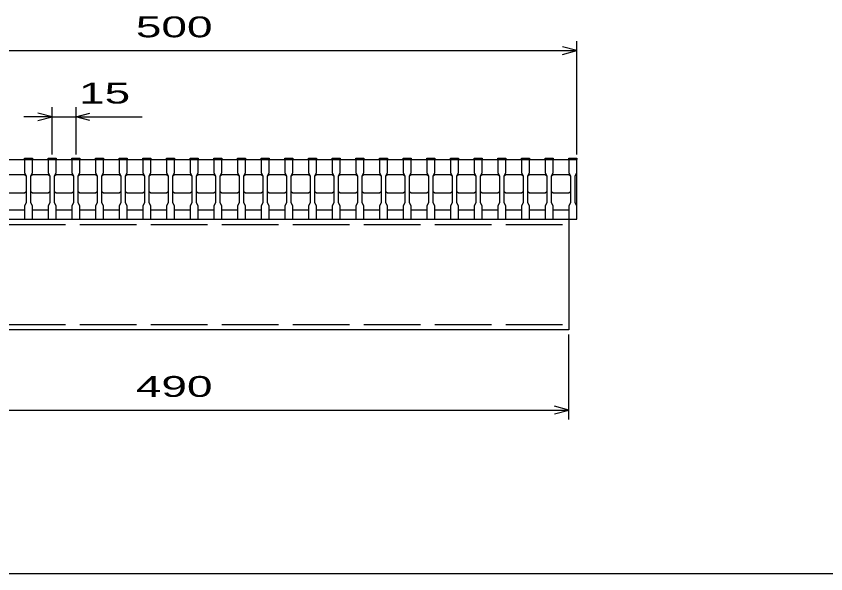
# Model space of a CAD drawing. Units: millimetres, scale not verified. Extents: x -1092 to 1039, y -770 to 632.
# Drawn here: x -662 to -148, y -688 to -334 of the extents above; entities that cross this region are included whole.
import ezdxf
from ezdxf.enums import TextEntityAlignment as Align

# ---------------------------------------------------------------- set-up
doc = ezdxf.new("R2010")
doc.units = ezdxf.units.MM
doc.header["$LTSCALE"] = 6
doc.linetypes.add('DASHED', pattern=[7.5, 6, -1.5])
for name, color, linetype, lineweight in [('0_2', 150, 'Continuous', 25), ('16', 3, 'Continuous', 25), ('22', 4, 'Continuous', 25)]:
    doc.layers.add(name, color=color, linetype=linetype, lineweight=lineweight)
doc.styles.add('ベクトル', font='')
doc.styles.get('ベクトル').set_extended_font_data('ベクトル')

msp = doc.modelspace()

# ---------------------------------------------------------------- linework, layer by layer
at = {"layer": '0_2'}
msp.add_line((1038.6, -687.9), (-1037.4, -687.9), dxfattribs=at)
at = {"layer": '16'}
for p, q in [((-806.319, -425.085), (-306.319, -425.085)), ((-656.319, -425.085), (-656.319, -424.385)), ((-656.319, -424.385), (-651.319, -424.385)), ((-656.319, -425.085), (-656.319, -433.585)), ((-651.319, -425.085), (-656.319, -425.085)), ((-651.319, -424.385), (-651.319, -425.085)), ((-651.319, -433.585), (-651.319, -425.085)), ((-641.319, -425.085), (-641.319, -424.385)), ((-641.319, -424.385), (-636.319, -424.385)), ((-641.319, -425.085), (-641.319, -433.585)), ((-636.319, -425.085), (-641.319, -425.085)), ((-636.319, -424.385), (-636.319, -425.085)), ((-636.319, -433.585), (-636.319, -425.085)), ((-626.319, -425.085), (-626.319, -424.385)), ((-626.319, -424.385), (-621.319, -424.385)), ((-626.319, -425.085), (-626.319, -433.585)), ((-621.319, -425.085), (-626.319, -425.085)), ((-621.319, -424.385), (-621.319, -425.085)), ((-621.319, -433.585), (-621.319, -425.085)), ((-611.319, -425.085), (-611.319, -424.385)), ((-611.319, -424.385), (-606.319, -424.385)), ((-611.319, -425.085), (-611.319, -433.585)), ((-606.319, -425.085), (-611.319, -425.085)), ((-606.319, -424.385), (-606.319, -425.085)), ((-606.319, -433.585), (-606.319, -425.085)), ((-596.319, -425.085), (-596.319, -424.385)), ((-596.319, -424.385), (-591.319, -424.385)), ((-596.319, -425.085), (-596.319, -433.585)), ((-591.319, -425.085), (-596.319, -425.085)), ((-591.319, -424.385), (-591.319, -425.085)), ((-591.319, -433.585), (-591.319, -425.085)), ((-581.319, -425.085), (-581.319, -424.385)), ((-581.319, -424.385), (-576.319, -424.385)), ((-581.319, -425.085), (-581.319, -433.585)), ((-576.319, -425.085), (-581.319, -425.085)), ((-576.319, -424.385), (-576.319, -425.085)), ((-576.319, -433.585), (-576.319, -425.085)), ((-566.319, -425.085), (-566.319, -424.385)), ((-566.319, -424.385), (-561.319, -424.385)), ((-566.319, -425.085), (-566.319, -433.585)), ((-561.319, -425.085), (-566.319, -425.085)), ((-561.319, -424.385), (-561.319, -425.085)), ((-561.319, -433.585), (-561.319, -425.085)), ((-551.319, -425.085), (-551.319, -424.385)), ((-551.319, -424.385), (-546.319, -424.385)), ((-551.319, -425.085), (-551.319, -433.585)), ((-546.319, -425.085), (-551.319, -425.085)), ((-546.319, -424.385), (-546.319, -425.085)), ((-546.319, -433.585), (-546.319, -425.085)), ((-536.319, -425.085), (-536.319, -424.385)), ((-536.319, -424.385), (-531.319, -424.385)), ((-536.319, -425.085), (-536.319, -433.585)), ((-531.319, -425.085), (-536.319, -425.085)), ((-531.319, -424.385), (-531.319, -425.085)), ((-531.319, -433.585), (-531.319, -425.085)), ((-521.319, -425.085), (-521.319, -424.385)), ((-521.319, -424.385), (-516.319, -424.385)), ((-521.319, -425.085), (-521.319, -433.585)), ((-516.319, -425.085), (-521.319, -425.085)), ((-516.319, -424.385), (-516.319, -425.085)), ((-516.319, -433.585), (-516.319, -425.085)), ((-506.319, -425.085), (-506.319, -424.385)), ((-506.319, -424.385), (-501.319, -424.385)), ((-506.319, -425.085), (-506.319, -433.585)), ((-501.319, -425.085), (-506.319, -425.085)), ((-501.319, -424.385), (-501.319, -425.085)), ((-501.319, -433.585), (-501.319, -425.085)), ((-491.319, -425.085), (-491.319, -424.385)), ((-491.319, -424.385), (-486.319, -424.385)), ((-491.319, -425.085), (-491.319, -433.585)), ((-486.319, -425.085), (-491.319, -425.085)), ((-486.319, -424.385), (-486.319, -425.085)), ((-486.319, -433.585), (-486.319, -425.085)), ((-476.319, -425.085), (-476.319, -424.385)), ((-476.319, -424.385), (-471.319, -424.385)), ((-476.319, -425.085), (-476.319, -433.585)), ((-471.319, -425.085), (-476.319, -425.085)), ((-471.319, -424.385), (-471.319, -425.085)), ((-471.319, -433.585), (-471.319, -425.085)), ((-461.319, -425.085), (-461.319, -424.385)), ((-461.319, -424.385), (-456.319, -424.385)), ((-461.319, -425.085), (-461.319, -433.585)), ((-456.319, -425.085), (-461.319, -425.085)), ((-456.319, -424.385), (-456.319, -425.085)), ((-456.319, -433.585), (-456.319, -425.085)), ((-446.319, -425.085), (-446.319, -424.385)), ((-446.319, -424.385), (-441.319, -424.385)), ((-446.319, -425.085), (-446.319, -433.585)), ((-441.319, -425.085), (-446.319, -425.085)), ((-441.319, -424.385), (-441.319, -425.085)), ((-441.319, -433.585), (-441.319, -425.085)), ((-431.319, -425.085), (-431.319, -424.385)), ((-431.319, -424.385), (-426.319, -424.385)), ((-431.319, -425.085), (-431.319, -433.585)), ((-426.319, -425.085), (-431.319, -425.085)), ((-426.319, -424.385), (-426.319, -425.085)), ((-426.319, -433.585), (-426.319, -425.085)), ((-416.319, -425.085), (-416.319, -424.385)), ((-416.319, -424.385), (-411.319, -424.385)), ((-416.319, -425.085), (-416.319, -433.585)), ((-411.319, -425.085), (-416.319, -425.085)), ((-411.319, -424.385), (-411.319, -425.085)), ((-411.319, -433.585), (-411.319, -425.085)), ((-401.319, -425.085), (-401.319, -424.385)), ((-401.319, -424.385), (-396.319, -424.385)), ((-401.319, -425.085), (-401.319, -433.585)), ((-396.319, -425.085), (-401.319, -425.085)), ((-396.319, -424.385), (-396.319, -425.085)), ((-396.319, -433.585), (-396.319, -425.085)), ((-386.319, -425.085), (-386.319, -424.385)), ((-386.319, -424.385), (-381.319, -424.385)), ((-386.319, -425.085), (-386.319, -433.585)), ((-381.319, -425.085), (-386.319, -425.085)), ((-381.319, -424.385), (-381.319, -425.085)), ((-381.319, -433.585), (-381.319, -425.085)), ((-371.319, -425.085), (-371.319, -424.385)), ((-371.319, -424.385), (-366.319, -424.385)), ((-371.319, -425.085), (-371.319, -433.585)), ((-366.319, -425.085), (-371.319, -425.085)), ((-366.319, -424.385), (-366.319, -425.085)), ((-366.319, -433.585), (-366.319, -425.085)), ((-356.319, -425.085), (-356.319, -424.385)), ((-356.319, -424.385), (-351.319, -424.385)), ((-356.319, -425.085), (-356.319, -433.585)), ((-351.319, -425.085), (-356.319, -425.085)), ((-351.319, -424.385), (-351.319, -425.085)), ((-351.319, -433.585), (-351.319, -425.085)), ((-341.319, -425.085), (-341.319, -424.385)), ((-341.319, -424.385), (-336.319, -424.385)), ((-341.319, -425.085), (-341.319, -433.585)), ((-336.319, -425.085), (-341.319, -425.085)), ((-336.319, -424.385), (-336.319, -425.085)), ((-336.319, -433.585), (-336.319, -425.085)), ((-326.319, -425.085), (-326.319, -424.385)), ((-326.319, -424.385), (-321.319, -424.385)), ((-326.319, -425.085), (-326.319, -433.585)), ((-321.319, -425.085), (-326.319, -425.085)), ((-321.319, -424.385), (-321.319, -425.085)), ((-321.319, -433.585), (-321.319, -425.085)), ((-311.319, -425.085), (-311.319, -424.385)), ((-311.319, -424.385), (-306.319, -424.385)), ((-311.319, -425.085), (-311.319, -433.585)), ((-306.319, -425.085), (-311.319, -425.085)), ((-306.319, -424.385), (-306.319, -425.085)), ((-306.319, -433.585), (-306.319, -425.085)), ((-306.319, -457.085), (-306.319, -425.085)), ((-666.319, -434.585), (-656.319, -434.585)), ((-656.319, -433.585), (-655.319, -435.585)), ((-656.319, -434.585), (-655.319, -435.585)), ((-655.319, -435.585), (-655.319, -452.585)), ((-652.319, -435.585), (-651.319, -433.585)), ((-652.319, -435.585), (-651.319, -434.585)), ((-652.319, -452.585), (-652.319, -435.585)), ((-651.319, -434.585), (-641.319, -434.585)), ((-641.319, -433.585), (-640.319, -435.585)), ((-641.319, -434.585), (-640.319, -435.585)), ((-640.319, -435.585), (-640.319, -452.585)), ((-637.319, -435.585), (-636.319, -433.585)), ((-637.319, -435.585), (-636.319, -434.585)), ((-637.319, -452.585), (-637.319, -435.585)), ((-636.319, -434.585), (-626.319, -434.585)), ((-626.319, -433.585), (-625.319, -435.585)), ((-626.319, -434.585), (-625.319, -435.585)), ((-625.319, -435.585), (-625.319, -452.585)), ((-622.319, -435.585), (-621.319, -433.585)), ((-622.319, -435.585), (-621.319, -434.585)), ((-622.319, -452.585), (-622.319, -435.585)), ((-621.319, -434.585), (-611.319, -434.585)), ((-611.319, -433.585), (-610.319, -435.585)), ((-611.319, -434.585), (-610.319, -435.585)), ((-610.319, -435.585), (-610.319, -452.585)), ((-607.319, -435.585), (-606.319, -433.585)), ((-607.319, -435.585), (-606.319, -434.585)), ((-607.319, -452.585), (-607.319, -435.585)), ((-606.319, -434.585), (-596.319, -434.585)), ((-596.319, -433.585), (-595.319, -435.585)), ((-596.319, -434.585), (-595.319, -435.585)), ((-595.319, -435.585), (-595.319, -452.585)), ((-592.319, -435.585), (-591.319, -433.585)), ((-592.319, -435.585), (-591.319, -434.585)), ((-592.319, -452.585), (-592.319, -435.585)), ((-591.319, -434.585), (-581.319, -434.585)), ((-581.319, -433.585), (-580.319, -435.585)), ((-581.319, -434.585), (-580.319, -435.585)), ((-580.319, -435.585), (-580.319, -452.585)), ((-577.319, -435.585), (-576.319, -433.585)), ((-577.319, -435.585), (-576.319, -434.585)), ((-577.319, -452.585), (-577.319, -435.585)), ((-576.319, -434.585), (-566.319, -434.585)), ((-566.319, -433.585), (-565.319, -435.585)), ((-566.319, -434.585), (-565.319, -435.585)), ((-565.319, -435.585), (-565.319, -452.585)), ((-562.319, -435.585), (-561.319, -433.585)), ((-562.319, -435.585), (-561.319, -434.585)), ((-562.319, -452.585), (-562.319, -435.585)), ((-561.319, -434.585), (-551.319, -434.585)), ((-551.319, -433.585), (-550.319, -435.585)), ((-551.319, -434.585), (-550.319, -435.585)), ((-550.319, -435.585), (-550.319, -452.585)), ((-547.319, -435.585), (-546.319, -433.585)), ((-547.319, -435.585), (-546.319, -434.585)), ((-547.319, -452.585), (-547.319, -435.585)), ((-546.319, -434.585), (-536.319, -434.585)), ((-536.319, -433.585), (-535.319, -435.585)), ((-536.319, -434.585), (-535.319, -435.585)), ((-535.319, -435.585), (-535.319, -452.585)), ((-532.319, -435.585), (-531.319, -433.585)), ((-532.319, -435.585), (-531.319, -434.585)), ((-532.319, -452.585), (-532.319, -435.585)), ((-531.319, -434.585), (-521.319, -434.585)), ((-521.319, -433.585), (-520.319, -435.585)), ((-521.319, -434.585), (-520.319, -435.585)), ((-520.319, -435.585), (-520.319, -452.585)), ((-517.319, -435.585), (-516.319, -433.585)), ((-517.319, -435.585), (-516.319, -434.585)), ((-517.319, -452.585), (-517.319, -435.585)), ((-516.319, -434.585), (-506.319, -434.585)), ((-506.319, -433.585), (-505.319, -435.585)), ((-506.319, -434.585), (-505.319, -435.585)), ((-505.319, -435.585), (-505.319, -452.585)), ((-502.319, -435.585), (-501.319, -433.585)), ((-502.319, -435.585), (-501.319, -434.585)), ((-502.319, -452.585), (-502.319, -435.585)), ((-501.319, -434.585), (-491.319, -434.585)), ((-491.319, -433.585), (-490.319, -435.585)), ((-491.319, -434.585), (-490.319, -435.585)), ((-490.319, -435.585), (-490.319, -452.585)), ((-487.319, -435.585), (-486.319, -433.585)), ((-487.319, -435.585), (-486.319, -434.585)), ((-487.319, -452.585), (-487.319, -435.585)), ((-486.319, -434.585), (-476.319, -434.585)), ((-476.319, -433.585), (-475.319, -435.585)), ((-476.319, -434.585), (-475.319, -435.585)), ((-475.319, -435.585), (-475.319, -452.585)), ((-472.319, -435.585), (-471.319, -433.585)), ((-472.319, -435.585), (-471.319, -434.585)), ((-472.319, -452.585), (-472.319, -435.585)), ((-471.319, -434.585), (-461.319, -434.585)), ((-461.319, -433.585), (-460.319, -435.585)), ((-461.319, -434.585), (-460.319, -435.585)), ((-460.319, -435.585), (-460.319, -452.585)), ((-457.319, -435.585), (-456.319, -433.585)), ((-457.319, -435.585), (-456.319, -434.585)), ((-457.319, -452.585), (-457.319, -435.585)), ((-456.319, -434.585), (-446.319, -434.585)), ((-446.319, -433.585), (-445.319, -435.585)), ((-446.319, -434.585), (-445.319, -435.585)), ((-445.319, -435.585), (-445.319, -452.585)), ((-442.319, -435.585), (-441.319, -433.585)), ((-442.319, -435.585), (-441.319, -434.585)), ((-442.319, -452.585), (-442.319, -435.585)), ((-441.319, -434.585), (-431.319, -434.585)), ((-431.319, -433.585), (-430.319, -435.585)), ((-431.319, -434.585), (-430.319, -435.585)), ((-430.319, -435.585), (-430.319, -452.585)), ((-427.319, -435.585), (-426.319, -433.585)), ((-427.319, -435.585), (-426.319, -434.585)), ((-427.319, -452.585), (-427.319, -435.585)), ((-426.319, -434.585), (-416.319, -434.585)), ((-416.319, -433.585), (-415.319, -435.585)), ((-416.319, -434.585), (-415.319, -435.585)), ((-415.319, -435.585), (-415.319, -452.585)), ((-412.319, -435.585), (-411.319, -433.585)), ((-412.319, -435.585), (-411.319, -434.585)), ((-412.319, -452.585), (-412.319, -435.585)), ((-411.319, -434.585), (-401.319, -434.585)), ((-401.319, -433.585), (-400.319, -435.585)), ((-401.319, -434.585), (-400.319, -435.585)), ((-400.319, -435.585), (-400.319, -452.585)), ((-397.319, -435.585), (-396.319, -433.585)), ((-397.319, -435.585), (-396.319, -434.585)), ((-397.319, -452.585), (-397.319, -435.585)), ((-396.319, -434.585), (-386.319, -434.585)), ((-386.319, -433.585), (-385.319, -435.585)), ((-386.319, -434.585), (-385.319, -435.585)), ((-385.319, -435.585), (-385.319, -452.585)), ((-382.319, -435.585), (-381.319, -433.585)), ((-382.319, -435.585), (-381.319, -434.585)), ((-382.319, -452.585), (-382.319, -435.585)), ((-381.319, -434.585), (-371.319, -434.585)), ((-371.319, -433.585), (-370.319, -435.585)), ((-371.319, -434.585), (-370.319, -435.585)), ((-370.319, -435.585), (-370.319, -452.585)), ((-367.319, -435.585), (-366.319, -433.585)), ((-367.319, -435.585), (-366.319, -434.585)), ((-367.319, -452.585), (-367.319, -435.585)), ((-366.319, -434.585), (-356.319, -434.585)), ((-356.319, -433.585), (-355.319, -435.585)), ((-356.319, -434.585), (-355.319, -435.585)), ((-355.319, -435.585), (-355.319, -452.585)), ((-352.319, -435.585), (-351.319, -433.585)), ((-352.319, -435.585), (-351.319, -434.585)), ((-352.319, -452.585), (-352.319, -435.585)), ((-351.319, -434.585), (-341.319, -434.585)), ((-341.319, -433.585), (-340.319, -435.585)), ((-341.319, -434.585), (-340.319, -435.585)), ((-340.319, -435.585), (-340.319, -452.585)), ((-337.319, -435.585), (-336.319, -433.585)), ((-337.319, -435.585), (-336.319, -434.585)), ((-337.319, -452.585), (-337.319, -435.585)), ((-336.319, -434.585), (-326.319, -434.585)), ((-326.319, -433.585), (-325.319, -435.585)), ((-326.319, -434.585), (-325.319, -435.585)), ((-325.319, -435.585), (-325.319, -452.585)), ((-322.319, -435.585), (-321.319, -433.585)), ((-322.319, -435.585), (-321.319, -434.585)), ((-322.319, -452.585), (-322.319, -435.585)), ((-321.319, -434.585), (-311.319, -434.585)), ((-311.319, -433.585), (-310.319, -435.585)), ((-311.319, -434.585), (-310.319, -435.585)), ((-310.319, -435.585), (-310.319, -452.585)), ((-307.319, -435.585), (-306.319, -433.585)), ((-307.319, -452.585), (-307.319, -435.585)), ((-655.319, -445.585), (-656.319, -446.585)), ((-651.319, -446.585), (-652.319, -445.585)), ((-640.319, -445.585), (-641.319, -446.585)), ((-636.319, -446.585), (-637.319, -445.585)), ((-625.319, -445.585), (-626.319, -446.585)), ((-621.319, -446.585), (-622.319, -445.585)), ((-610.319, -445.585), (-611.319, -446.585)), ((-606.319, -446.585), (-607.319, -445.585)), ((-595.319, -445.585), (-596.319, -446.585)), ((-591.319, -446.585), (-592.319, -445.585)), ((-580.319, -445.585), (-581.319, -446.585)), ((-576.319, -446.585), (-577.319, -445.585)), ((-565.319, -445.585), (-566.319, -446.585)), ((-561.319, -446.585), (-562.319, -445.585)), ((-550.319, -445.585), (-551.319, -446.585)), ((-546.319, -446.585), (-547.319, -445.585)), ((-535.319, -445.585), (-536.319, -446.585)), ((-531.319, -446.585), (-532.319, -445.585)), ((-520.319, -445.585), (-521.319, -446.585)), ((-516.319, -446.585), (-517.319, -445.585)), ((-505.319, -445.585), (-506.319, -446.585)), ((-501.319, -446.585), (-502.319, -445.585)), ((-490.319, -445.585), (-491.319, -446.585)), ((-486.319, -446.585), (-487.319, -445.585)), ((-475.319, -445.585), (-476.319, -446.585)), ((-471.319, -446.585), (-472.319, -445.585)), ((-460.319, -445.585), (-461.319, -446.585)), ((-456.319, -446.585), (-457.319, -445.585)), ((-445.319, -445.585), (-446.319, -446.585)), ((-441.319, -446.585), (-442.319, -445.585)), ((-430.319, -445.585), (-431.319, -446.585)), ((-426.319, -446.585), (-427.319, -445.585)), ((-415.319, -445.585), (-416.319, -446.585)), ((-411.319, -446.585), (-412.319, -445.585)), ((-400.319, -445.585), (-401.319, -446.585)), ((-396.319, -446.585), (-397.319, -445.585)), ((-385.319, -445.585), (-386.319, -446.585)), ((-381.319, -446.585), (-382.319, -445.585)), ((-370.319, -445.585), (-371.319, -446.585)), ((-366.319, -446.585), (-367.319, -445.585)), ((-355.319, -445.585), (-356.319, -446.585)), ((-351.319, -446.585), (-352.319, -445.585)), ((-340.319, -445.585), (-341.319, -446.585)), ((-336.319, -446.585), (-337.319, -445.585)), ((-325.319, -445.585), (-326.319, -446.585)), ((-321.319, -446.585), (-322.319, -445.585)), ((-310.319, -445.585), (-311.319, -446.585)), ((-656.319, -446.585), (-666.319, -446.585)), ((-641.319, -446.585), (-651.319, -446.585)), ((-626.319, -446.585), (-636.319, -446.585)), ((-611.319, -446.585), (-621.319, -446.585)), ((-596.319, -446.585), (-606.319, -446.585)), ((-581.319, -446.585), (-591.319, -446.585)), ((-566.319, -446.585), (-576.319, -446.585)), ((-551.319, -446.585), (-561.319, -446.585)), ((-536.319, -446.585), (-546.319, -446.585)), ((-521.319, -446.585), (-531.319, -446.585)), ((-506.319, -446.585), (-516.319, -446.585)), ((-491.319, -446.585), (-501.319, -446.585)), ((-476.319, -446.585), (-486.319, -446.585)), ((-461.319, -446.585), (-471.319, -446.585)), ((-446.319, -446.585), (-456.319, -446.585)), ((-431.319, -446.585), (-441.319, -446.585)), ((-416.319, -446.585), (-426.319, -446.585)), ((-401.319, -446.585), (-411.319, -446.585)), ((-386.319, -446.585), (-396.319, -446.585)), ((-371.319, -446.585), (-381.319, -446.585)), ((-356.319, -446.585), (-366.319, -446.585)), ((-341.319, -446.585), (-351.319, -446.585)), ((-326.319, -446.585), (-336.319, -446.585)), ((-311.319, -446.585), (-321.319, -446.585)), ((-655.319, -452.585), (-656.319, -454.585)), ((-656.319, -454.585), (-656.319, -463.085)), ((-651.319, -454.585), (-652.319, -452.585)), ((-651.319, -463.085), (-651.319, -454.585)), ((-640.319, -452.585), (-641.319, -454.585)), ((-641.319, -454.585), (-641.319, -463.085)), ((-636.319, -454.585), (-637.319, -452.585)), ((-636.319, -463.085), (-636.319, -454.585)), ((-625.319, -452.585), (-626.319, -454.585)), ((-626.319, -454.585), (-626.319, -463.085)), ((-621.319, -454.585), (-622.319, -452.585)), ((-621.319, -463.085), (-621.319, -454.585)), ((-610.319, -452.585), (-611.319, -454.585)), ((-611.319, -454.585), (-611.319, -463.085)), ((-606.319, -454.585), (-607.319, -452.585)), ((-606.319, -463.085), (-606.319, -454.585)), ((-595.319, -452.585), (-596.319, -454.585)), ((-596.319, -454.585), (-596.319, -463.085)), ((-591.319, -454.585), (-592.319, -452.585)), ((-591.319, -463.085), (-591.319, -454.585)), ((-580.319, -452.585), (-581.319, -454.585)), ((-581.319, -454.585), (-581.319, -463.085)), ((-576.319, -454.585), (-577.319, -452.585)), ((-576.319, -463.085), (-576.319, -454.585)), ((-565.319, -452.585), (-566.319, -454.585)), ((-566.319, -454.585), (-566.319, -463.085)), ((-561.319, -454.585), (-562.319, -452.585)), ((-561.319, -463.085), (-561.319, -454.585)), ((-550.319, -452.585), (-551.319, -454.585)), ((-551.319, -454.585), (-551.319, -463.085)), ((-546.319, -454.585), (-547.319, -452.585)), ((-546.319, -463.085), (-546.319, -454.585)), ((-535.319, -452.585), (-536.319, -454.585)), ((-536.319, -454.585), (-536.319, -463.085)), ((-531.319, -454.585), (-532.319, -452.585)), ((-531.319, -463.085), (-531.319, -454.585)), ((-520.319, -452.585), (-521.319, -454.585)), ((-521.319, -454.585), (-521.319, -463.085)), ((-516.319, -454.585), (-517.319, -452.585)), ((-516.319, -463.085), (-516.319, -454.585)), ((-505.319, -452.585), (-506.319, -454.585)), ((-506.319, -454.585), (-506.319, -463.085)), ((-501.319, -454.585), (-502.319, -452.585)), ((-501.319, -463.085), (-501.319, -454.585)), ((-490.319, -452.585), (-491.319, -454.585)), ((-491.319, -454.585), (-491.319, -463.085)), ((-486.319, -454.585), (-487.319, -452.585)), ((-486.319, -463.085), (-486.319, -454.585)), ((-475.319, -452.585), (-476.319, -454.585)), ((-476.319, -454.585), (-476.319, -463.085)), ((-471.319, -454.585), (-472.319, -452.585)), ((-471.319, -463.085), (-471.319, -454.585)), ((-460.319, -452.585), (-461.319, -454.585)), ((-461.319, -454.585), (-461.319, -463.085)), ((-456.319, -454.585), (-457.319, -452.585)), ((-456.319, -463.085), (-456.319, -454.585)), ((-445.319, -452.585), (-446.319, -454.585)), ((-446.319, -454.585), (-446.319, -463.085)), ((-441.319, -454.585), (-442.319, -452.585)), ((-441.319, -463.085), (-441.319, -454.585)), ((-430.319, -452.585), (-431.319, -454.585)), ((-431.319, -454.585), (-431.319, -463.085)), ((-426.319, -454.585), (-427.319, -452.585)), ((-426.319, -463.085), (-426.319, -454.585)), ((-415.319, -452.585), (-416.319, -454.585)), ((-416.319, -454.585), (-416.319, -463.085)), ((-411.319, -454.585), (-412.319, -452.585)), ((-411.319, -463.085), (-411.319, -454.585)), ((-400.319, -452.585), (-401.319, -454.585)), ((-401.319, -454.585), (-401.319, -463.085)), ((-396.319, -454.585), (-397.319, -452.585)), ((-396.319, -463.085), (-396.319, -454.585)), ((-385.319, -452.585), (-386.319, -454.585)), ((-386.319, -454.585), (-386.319, -463.085)), ((-381.319, -454.585), (-382.319, -452.585)), ((-381.319, -463.085), (-381.319, -454.585)), ((-370.319, -452.585), (-371.319, -454.585)), ((-371.319, -454.585), (-371.319, -463.085)), ((-366.319, -454.585), (-367.319, -452.585)), ((-366.319, -463.085), (-366.319, -454.585)), ((-355.319, -452.585), (-356.319, -454.585)), ((-356.319, -454.585), (-356.319, -463.085)), ((-351.319, -454.585), (-352.319, -452.585)), ((-351.319, -463.085), (-351.319, -454.585)), ((-340.319, -452.585), (-341.319, -454.585)), ((-341.319, -454.585), (-341.319, -463.085)), ((-336.319, -454.585), (-337.319, -452.585)), ((-336.319, -463.085), (-336.319, -454.585)), ((-325.319, -452.585), (-326.319, -454.585)), ((-326.319, -454.585), (-326.319, -463.085)), ((-321.319, -454.585), (-322.319, -452.585)), ((-321.319, -463.085), (-321.319, -454.585)), ((-310.319, -452.585), (-311.319, -454.585)), ((-311.319, -454.585), (-311.319, -463.085)), ((-306.319, -454.585), (-307.319, -452.585)), ((-306.319, -463.085), (-306.319, -454.585)), ((-666.319, -457.085), (-656.319, -457.085)), ((-651.319, -457.085), (-641.319, -457.085)), ((-636.319, -457.085), (-626.319, -457.085)), ((-621.319, -457.085), (-611.319, -457.085)), ((-606.319, -457.085), (-596.319, -457.085)), ((-591.319, -457.085), (-581.319, -457.085)), ((-576.319, -457.085), (-566.319, -457.085)), ((-561.319, -457.085), (-551.319, -457.085)), ((-546.319, -457.085), (-536.319, -457.085)), ((-531.319, -457.085), (-521.319, -457.085)), ((-516.319, -457.085), (-506.319, -457.085)), ((-501.319, -457.085), (-491.319, -457.085)), ((-486.319, -457.085), (-476.319, -457.085)), ((-471.319, -457.085), (-461.319, -457.085)), ((-456.319, -457.085), (-446.319, -457.085)), ((-441.319, -457.085), (-431.319, -457.085)), ((-426.319, -457.085), (-416.319, -457.085)), ((-411.319, -457.085), (-401.319, -457.085)), ((-396.319, -457.085), (-386.319, -457.085)), ((-381.319, -457.085), (-371.319, -457.085)), ((-366.319, -457.085), (-356.319, -457.085)), ((-351.319, -457.085), (-341.319, -457.085)), ((-336.319, -457.085), (-326.319, -457.085)), ((-321.319, -457.085), (-311.319, -457.085)), ((-801.319, -463.085), (-311.319, -463.085)), ((-656.319, -463.085), (-651.319, -463.085)), ((-641.319, -463.085), (-636.319, -463.085)), ((-626.319, -463.085), (-621.319, -463.085)), ((-611.319, -463.085), (-606.319, -463.085)), ((-596.319, -463.085), (-591.319, -463.085)), ((-581.319, -463.085), (-576.319, -463.085)), ((-566.319, -463.085), (-561.319, -463.085)), ((-551.319, -463.085), (-546.319, -463.085)), ((-536.319, -463.085), (-531.319, -463.085)), ((-521.319, -463.085), (-516.319, -463.085)), ((-506.319, -463.085), (-501.319, -463.085)), ((-491.319, -463.085), (-486.319, -463.085)), ((-476.319, -463.085), (-471.319, -463.085)), ((-461.319, -463.085), (-456.319, -463.085)), ((-446.319, -463.085), (-441.319, -463.085)), ((-431.319, -463.085), (-426.319, -463.085)), ((-416.319, -463.085), (-411.319, -463.085)), ((-401.319, -463.085), (-396.319, -463.085)), ((-386.319, -463.085), (-381.319, -463.085)), ((-371.319, -463.085), (-366.319, -463.085)), ((-356.319, -463.085), (-351.319, -463.085)), ((-341.319, -463.085), (-336.319, -463.085)), ((-326.319, -463.085), (-321.319, -463.085)), ((-311.319, -463.085), (-306.319, -463.085)), ((-311.319, -463.085), (-311.319, -533.085)), ((-311.319, -533.085), (-801.319, -533.085))]:
    msp.add_line(p, q, dxfattribs=at)
at = {"layer": '16', "linetype": 'DASHED'}
for p, q in [((-801.319, -466.285), (-311.319, -466.285)), ((-801.319, -529.885), (-311.319, -529.885))]:
    msp.add_line(p, q, dxfattribs=at)
at = {"layer": '22'}
for p, q in [((-306.319, -356.085), (-315.319, -353.685)), ((-306.319, -422.085), (-306.319, -350.085)), ((-806.319, -356.085), (-306.319, -356.085)), ((-315.319, -358.485), (-306.319, -356.085)), ((-638.819, -422.085), (-638.819, -392.085)), ((-623.819, -392.085), (-623.819, -422.085)), ((-638.819, -398.085), (-656.819, -398.085)), ((-638.819, -398.085), (-647.819, -395.685)), ((-647.819, -400.485), (-638.819, -398.085)), ((-638.819, -398.085), (-623.819, -398.085)), ((-623.819, -398.085), (-614.819, -395.685)), ((-614.819, -400.485), (-623.819, -398.085)), ((-623.819, -398.085), (-581.819, -398.085)), ((-311.319, -590.085), (-311.319, -536.085)), ((-801.319, -584.085), (-311.319, -584.085)), ((-311.319, -584.085), (-320.319, -581.685)), ((-320.319, -586.485), (-311.319, -584.085))]:
    msp.add_line(p, q, dxfattribs=at)

# ---------------------------------------------------------------- texts
at = {"layer": '22', "color": 2, "style": 'ベクトル', "width": 1.65}
for s, p in [(' 500 ', (-593.819, -341.085)), (' 15 ', (-629.819, -383.085)), (' 490 ', (-593.819, -569.085))]:
    msp.add_text(s, height=13.2, dxfattribs=at).set_placement(p, align=Align.MIDDLE_LEFT)

doc.saveas('drawing.dxf')
